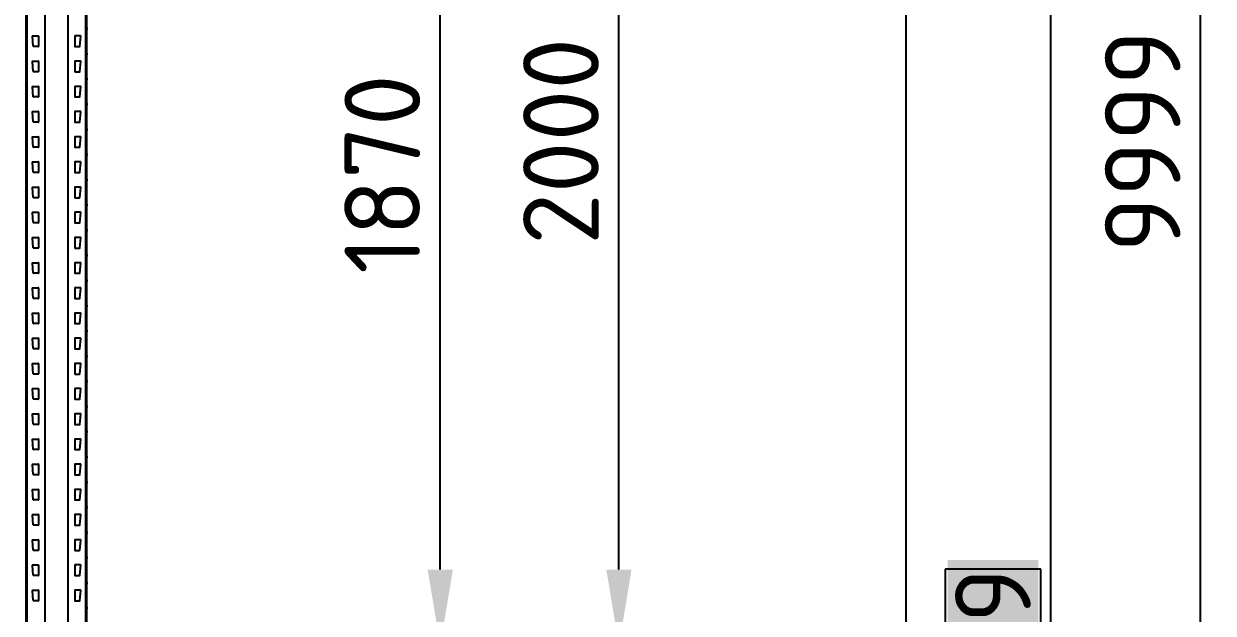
# Model space of a CAD drawing. Header units: millimetres. Extents: x 2140 to 223837, y 2113 to 170313.
# Drawn here: x 179565 to 181923, y 113785 to 114955 of the extents above; entities that cross this region are included whole.
import ezdxf

# ---------------------------------------------------------------- set-up
doc = ezdxf.new("R2010")
doc.units = ezdxf.units.MM
doc.layers.add('0_ANNOT_Dimensions', color=7, linetype='Continuous')
doc.layers.add('2.Стойка', color=7, linetype='Continuous')
doc.styles.get("Standard").update_dxf_attribs({"font": 'isocpeur.ttf'})
doc.dimstyles.new('150', dxfattribs={"dimtxt": 150, "dimasz": 150, "dimexe": 1, "dimexo": 10, "dimgap": 40, "dimtad": 1, "dimdec": 0, "dimzin": 0, "dimdsep": 46, "dimtxsty": 'Standard', "dimcen": 0.09, "dimadec": 0, "dimazin": 0, "dimtfac": 1, "dimtdec": 0, "dimtofl": 0, "dimtmove": 0, "dimatfit": 3, "dimfxl": 1, "dimtolj": 1, "dimtzin": 0, "dimarcsym": 0})
doc.dimstyles.new('150 (цвет)', dxfattribs={"dimtxt": 150, "dimasz": 150, "dimexe": 1, "dimexo": 10, "dimgap": -20, "dimtad": 1, "dimdec": 0, "dimzin": 0, "dimdsep": 46, "dimtxsty": 'Standard', "dimcen": 0.09, "dimadec": 0, "dimazin": 0, "dimtfac": 1, "dimtdec": 0, "dimtofl": 0, "dimtmove": 0, "dimatfit": 3, "dimfxl": 1, "dimtfill": 2, "dimtfillclr": 2, "dimtolj": 1, "dimtzin": 0, "dimarcsym": 0})

# ---------------------------------------------------------------- blocks, each defined once
blk = doc.blocks.new('*U494')
at = {"layer": '2.Стойка', "color": 0, "linetype": 'ByBlock'}
for p, q in [((-120, 0), (-120, 12200)), ((-118, 0), (-118, 12200)), ((-82.7, 0), (-82.7, 12200)), ((-37.3, 0), (-37.3, 12200)), ((-2, 0), (-2, 12200)), ((0, 0), (0, 12200)), ((-122, 5215), (-118, 5215)), ((-120, 5220.5), (-118, 5220.5)), ((0, 5220.5), (-2, 5220.5)), ((2, 5215), (-2, 5215)), ((-120, 5209.5), (-118, 5209.5)), ((-106.1, 5180.5), (-108, 5200.5)), ((-107.5, 5201), (-96.5, 5201)), ((-96, 5200.5), (-96, 5180.5)), ((-24, 5200.5), (-24, 5180.5)), ((-12.5, 5201), (-23.5, 5201)), ((-13.9, 5180.5), (-12, 5200.5)), ((0, 5209.5), (-2, 5209.5)), ((-120, 5170.5), (-118, 5170.5)), ((-96.5, 5180), (-105.6, 5180)), ((-23.5, 5180), (-14.4, 5180)), ((0, 5170.5), (-2, 5170.5)), ((-122, 5165), (-118, 5165)), ((-120, 5159.5), (-118, 5159.5)), ((-106.1, 5130.5), (-108, 5150.5)), ((-107.5, 5151), (-96.5, 5151)), ((-96, 5150.5), (-96, 5130.5)), ((-24, 5150.5), (-24, 5130.5)), ((-12.5, 5151), (-23.5, 5151)), ((-13.9, 5130.5), (-12, 5150.5)), ((2, 5165), (-2, 5165)), ((0, 5159.5), (-2, 5159.5)), ((-120, 5120.5), (-118, 5120.5)), ((-96.5, 5130), (-105.6, 5130)), ((-23.5, 5130), (-14.4, 5130)), ((0, 5120.5), (-2, 5120.5)), ((-122, 5115), (-118, 5115)), ((-120, 5109.5), (-118, 5109.5)), ((-106.1, 5080.5), (-108, 5100.5)), ((-107.5, 5101), (-96.5, 5101)), ((-96, 5100.5), (-96, 5080.5)), ((-24, 5100.5), (-24, 5080.5)), ((-12.5, 5101), (-23.5, 5101)), ((-13.9, 5080.5), (-12, 5100.5)), ((2, 5115), (-2, 5115)), ((0, 5109.5), (-2, 5109.5)), ((-96.5, 5080), (-105.6, 5080)), ((-23.5, 5080), (-14.4, 5080)), ((-122, 5065), (-118, 5065)), ((-120, 5070.5), (-118, 5070.5)), ((-120, 5059.5), (-118, 5059.5)), ((-106.1, 5030.5), (-108, 5050.5)), ((-107.5, 5051), (-96.5, 5051)), ((-96, 5050.5), (-96, 5030.5)), ((-24, 5050.5), (-24, 5030.5)), ((-12.5, 5051), (-23.5, 5051)), ((-13.9, 5030.5), (-12, 5050.5)), ((0, 5070.5), (-2, 5070.5)), ((2, 5065), (-2, 5065)), ((0, 5059.5), (-2, 5059.5)), ((-96.5, 5030), (-105.6, 5030)), ((-23.5, 5030), (-14.4, 5030)), ((-122, 5015), (-118, 5015)), ((-120, 5020.5), (-118, 5020.5)), ((-120, 5009.5), (-118, 5009.5)), ((-106.1, 4980.5), (-108, 5000.5)), ((-107.5, 5001), (-96.5, 5001)), ((-96, 5000.5), (-96, 4980.5)), ((-24, 5000.5), (-24, 4980.5)), ((-12.5, 5001), (-23.5, 5001)), ((-13.9, 4980.5), (-12, 5000.5)), ((0, 5020.5), (-2, 5020.5)), ((2, 5015), (-2, 5015)), ((0, 5009.5), (-2, 5009.5)), ((-96.5, 4980), (-105.6, 4980)), ((-23.5, 4980), (-14.4, 4980)), ((-122, 4965), (-118, 4965)), ((-120, 4970.5), (-118, 4970.5)), ((-120, 4959.5), (-118, 4959.5)), ((0, 4970.5), (-2, 4970.5)), ((2, 4965), (-2, 4965)), ((0, 4959.5), (-2, 4959.5)), ((-106.1, 4930.5), (-108, 4950.5)), ((-107.5, 4951), (-96.5, 4951)), ((-96.5, 4930), (-105.6, 4930)), ((-96, 4950.5), (-96, 4930.5)), ((-24, 4950.5), (-24, 4930.5)), ((-12.5, 4951), (-23.5, 4951)), ((-23.5, 4930), (-14.4, 4930)), ((-13.9, 4930.5), (-12, 4950.5)), ((-122, 4915), (-118, 4915)), ((-120, 4920.5), (-118, 4920.5)), ((-120, 4909.5), (-118, 4909.5)), ((0, 4920.5), (-2, 4920.5)), ((2, 4915), (-2, 4915)), ((0, 4909.5), (-2, 4909.5)), ((-106.1, 4880.5), (-108, 4900.5)), ((-107.5, 4901), (-96.5, 4901)), ((-96, 4900.5), (-96, 4880.5)), ((-24, 4900.5), (-24, 4880.5)), ((-12.5, 4901), (-23.5, 4901)), ((-13.9, 4880.5), (-12, 4900.5)), ((-122, 4865), (-118, 4865)), ((-120, 4870.5), (-118, 4870.5)), ((-120, 4859.5), (-118, 4859.5)), ((-96.5, 4880), (-105.6, 4880)), ((-23.5, 4880), (-14.4, 4880)), ((0, 4870.5), (-2, 4870.5)), ((2, 4865), (-2, 4865)), ((0, 4859.5), (-2, 4859.5)), ((-106.1, 4830.5), (-108, 4850.5)), ((-107.5, 4851), (-96.5, 4851)), ((-96, 4850.5), (-96, 4830.5)), ((-24, 4850.5), (-24, 4830.5)), ((-12.5, 4851), (-23.5, 4851)), ((-13.9, 4830.5), (-12, 4850.5)), ((-122, 4815), (-118, 4815)), ((-120, 4820.5), (-118, 4820.5)), ((-96.5, 4830), (-105.6, 4830)), ((-23.5, 4830), (-14.4, 4830)), ((0, 4820.5), (-2, 4820.5)), ((2, 4815), (-2, 4815)), ((-120, 4809.5), (-118, 4809.5)), ((-106.1, 4780.5), (-108, 4800.5)), ((-107.5, 4801), (-96.5, 4801)), ((-96, 4800.5), (-96, 4780.5)), ((-24, 4800.5), (-24, 4780.5)), ((-12.5, 4801), (-23.5, 4801)), ((-13.9, 4780.5), (-12, 4800.5)), ((0, 4809.5), (-2, 4809.5)), ((-122, 4765), (-118, 4765)), ((-120, 4770.5), (-118, 4770.5)), ((-96.5, 4780), (-105.6, 4780)), ((-23.5, 4780), (-14.4, 4780)), ((0, 4770.5), (-2, 4770.5)), ((2, 4765), (-2, 4765)), ((-120, 4759.5), (-118, 4759.5)), ((-106.1, 4730.5), (-108, 4750.5)), ((-107.5, 4751), (-96.5, 4751)), ((-96, 4750.5), (-96, 4730.5)), ((-24, 4750.5), (-24, 4730.5)), ((-12.5, 4751), (-23.5, 4751)), ((-13.9, 4730.5), (-12, 4750.5)), ((0, 4759.5), (-2, 4759.5)), ((-120, 4720.5), (-118, 4720.5)), ((-96.5, 4730), (-105.6, 4730)), ((-23.5, 4730), (-14.4, 4730)), ((0, 4720.5), (-2, 4720.5)), ((-122, 4715), (-118, 4715)), ((-120, 4709.5), (-118, 4709.5)), ((-106.1, 4680.5), (-108, 4700.5)), ((-107.5, 4701), (-96.5, 4701)), ((-96, 4700.5), (-96, 4680.5)), ((-24, 4700.5), (-24, 4680.5)), ((-12.5, 4701), (-23.5, 4701)), ((-13.9, 4680.5), (-12, 4700.5)), ((2, 4715), (-2, 4715)), ((0, 4709.5), (-2, 4709.5)), ((-120, 4670.5), (-118, 4670.5)), ((-96.5, 4680), (-105.6, 4680)), ((-23.5, 4680), (-14.4, 4680)), ((0, 4670.5), (-2, 4670.5)), ((-122, 4665), (-118, 4665)), ((-120, 4659.5), (-118, 4659.5)), ((-106.1, 4630.5), (-108, 4650.5)), ((-107.5, 4651), (-96.5, 4651)), ((-96, 4650.5), (-96, 4630.5)), ((-24, 4650.5), (-24, 4630.5)), ((-12.5, 4651), (-23.5, 4651)), ((-13.9, 4630.5), (-12, 4650.5)), ((2, 4665), (-2, 4665)), ((0, 4659.5), (-2, 4659.5)), ((-96.5, 4630), (-105.6, 4630)), ((-23.5, 4630), (-14.4, 4630)), ((-122, 4615), (-118, 4615)), ((-120, 4620.5), (-118, 4620.5)), ((-120, 4609.5), (-118, 4609.5)), ((-106.1, 4580.5), (-108, 4600.5)), ((-107.5, 4601), (-96.5, 4601)), ((-96, 4600.5), (-96, 4580.5)), ((-24, 4600.5), (-24, 4580.5)), ((-12.5, 4601), (-23.5, 4601)), ((-13.9, 4580.5), (-12, 4600.5)), ((0, 4620.5), (-2, 4620.5)), ((2, 4615), (-2, 4615)), ((0, 4609.5), (-2, 4609.5)), ((-96.5, 4580), (-105.6, 4580)), ((-23.5, 4580), (-14.4, 4580)), ((-122, 4565), (-118, 4565)), ((-120, 4570.5), (-118, 4570.5)), ((-120, 4559.5), (-118, 4559.5)), ((0, 4570.5), (-2, 4570.5)), ((2, 4565), (-2, 4565)), ((0, 4559.5), (-2, 4559.5)), ((-106.1, 4530.5), (-108, 4550.5)), ((-107.5, 4551), (-96.5, 4551)), ((-96.5, 4530), (-105.6, 4530)), ((-96, 4550.5), (-96, 4530.5)), ((-24, 4550.5), (-24, 4530.5)), ((-12.5, 4551), (-23.5, 4551)), ((-23.5, 4530), (-14.4, 4530)), ((-13.9, 4530.5), (-12, 4550.5)), ((-122, 4515), (-118, 4515)), ((-120, 4520.5), (-118, 4520.5)), ((-120, 4509.5), (-118, 4509.5)), ((0, 4520.5), (-2, 4520.5)), ((2, 4515), (-2, 4515)), ((0, 4509.5), (-2, 4509.5)), ((-106.1, 4480.5), (-108, 4500.5)), ((-107.5, 4501), (-96.5, 4501)), ((-96, 4500.5), (-96, 4480.5)), ((-24, 4500.5), (-24, 4480.5)), ((-12.5, 4501), (-23.5, 4501)), ((-13.9, 4480.5), (-12, 4500.5)), ((-122, 4465), (-118, 4465)), ((-120, 4470.5), (-118, 4470.5)), ((-120, 4459.5), (-118, 4459.5)), ((-96.5, 4480), (-105.6, 4480)), ((-23.5, 4480), (-14.4, 4480)), ((0, 4470.5), (-2, 4470.5)), ((2, 4465), (-2, 4465)), ((0, 4459.5), (-2, 4459.5)), ((-106.1, 4430.5), (-108, 4450.5)), ((-107.5, 4451), (-96.5, 4451)), ((-96, 4450.5), (-96, 4430.5)), ((-24, 4450.5), (-24, 4430.5)), ((-12.5, 4451), (-23.5, 4451)), ((-13.9, 4430.5), (-12, 4450.5)), ((-122, 4415), (-118, 4415)), ((-120, 4420.5), (-118, 4420.5)), ((-96.5, 4430), (-105.6, 4430)), ((-23.5, 4430), (-14.4, 4430)), ((0, 4420.5), (-2, 4420.5)), ((2, 4415), (-2, 4415)), ((-120, 4409.5), (-118, 4409.5)), ((-106.1, 4380.5), (-108, 4400.5)), ((-107.5, 4401), (-96.5, 4401)), ((-96, 4400.5), (-96, 4380.5)), ((-24, 4400.5), (-24, 4380.5)), ((-12.5, 4401), (-23.5, 4401)), ((-13.9, 4380.5), (-12, 4400.5)), ((0, 4409.5), (-2, 4409.5)), ((-122, 4365), (-118, 4365)), ((-120, 4370.5), (-118, 4370.5)), ((-96.5, 4380), (-105.6, 4380)), ((-23.5, 4380), (-14.4, 4380)), ((0, 4370.5), (-2, 4370.5)), ((2, 4365), (-2, 4365)), ((-120, 4359.5), (-118, 4359.5)), ((-106.1, 4330.5), (-108, 4350.5)), ((-107.5, 4351), (-96.5, 4351)), ((-96, 4350.5), (-96, 4330.5)), ((-24, 4350.5), (-24, 4330.5)), ((-12.5, 4351), (-23.5, 4351)), ((-13.9, 4330.5), (-12, 4350.5)), ((0, 4359.5), (-2, 4359.5)), ((-120, 4320.5), (-118, 4320.5)), ((-96.5, 4330), (-105.6, 4330)), ((-23.5, 4330), (-14.4, 4330)), ((0, 4320.5), (-2, 4320.5)), ((-122, 4315), (-118, 4315)), ((-120, 4309.5), (-118, 4309.5)), ((-106.1, 4280.5), (-108, 4300.5)), ((-107.5, 4301), (-96.5, 4301)), ((-96, 4300.5), (-96, 4280.5)), ((-24, 4300.5), (-24, 4280.5)), ((-12.5, 4301), (-23.5, 4301)), ((-13.9, 4280.5), (-12, 4300.5)), ((2, 4315), (-2, 4315)), ((0, 4309.5), (-2, 4309.5)), ((-120, 4270.5), (-118, 4270.5)), ((-96.5, 4280), (-105.6, 4280)), ((-23.5, 4280), (-14.4, 4280)), ((0, 4270.5), (-2, 4270.5)), ((-122, 4265), (-118, 4265)), ((-120, 4259.5), (-118, 4259.5)), ((-106.1, 4230.5), (-108, 4250.5)), ((-107.5, 4251), (-96.5, 4251)), ((-96, 4250.5), (-96, 4230.5)), ((-24, 4250.5), (-24, 4230.5)), ((-12.5, 4251), (-23.5, 4251)), ((-13.9, 4230.5), (-12, 4250.5)), ((2, 4265), (-2, 4265)), ((0, 4259.5), (-2, 4259.5)), ((-96.5, 4230), (-105.6, 4230)), ((-23.5, 4230), (-14.4, 4230)), ((-122, 4215), (-118, 4215)), ((-120, 4220.5), (-118, 4220.5)), ((-120, 4209.5), (-118, 4209.5)), ((-106.1, 4180.5), (-108, 4200.5)), ((-107.5, 4201), (-96.5, 4201)), ((-96, 4200.5), (-96, 4180.5)), ((-24, 4200.5), (-24, 4180.5)), ((-12.5, 4201), (-23.5, 4201)), ((-13.9, 4180.5), (-12, 4200.5)), ((0, 4220.5), (-2, 4220.5)), ((2, 4215), (-2, 4215)), ((0, 4209.5), (-2, 4209.5)), ((-96.5, 4180), (-105.6, 4180)), ((-23.5, 4180), (-14.4, 4180)), ((-122, 4165), (-118, 4165)), ((-120, 4170.5), (-118, 4170.5)), ((-120, 4159.5), (-118, 4159.5)), ((0, 4170.5), (-2, 4170.5)), ((2, 4165), (-2, 4165)), ((0, 4159.5), (-2, 4159.5)), ((-106.1, 4130.5), (-108, 4150.5)), ((-107.5, 4151), (-96.5, 4151)), ((-96.5, 4130), (-105.6, 4130)), ((-96, 4150.5), (-96, 4130.5)), ((-24, 4150.5), (-24, 4130.5)), ((-12.5, 4151), (-23.5, 4151)), ((-23.5, 4130), (-14.4, 4130)), ((-13.9, 4130.5), (-12, 4150.5)), ((-122, 4115), (-118, 4115)), ((-120, 4120.5), (-118, 4120.5)), ((-120, 4109.5), (-118, 4109.5)), ((0, 4120.5), (-2, 4120.5)), ((2, 4115), (-2, 4115)), ((0, 4109.5), (-2, 4109.5)), ((-106.1, 4080.5), (-108, 4100.5)), ((-107.5, 4101), (-96.5, 4101)), ((-96, 4100.5), (-96, 4080.5)), ((-24, 4100.5), (-24, 4080.5)), ((-12.5, 4101), (-23.5, 4101)), ((-13.9, 4080.5), (-12, 4100.5)), ((-122, 4065), (-118, 4065)), ((-120, 4070.5), (-118, 4070.5)), ((-120, 4059.5), (-118, 4059.5)), ((-96.5, 4080), (-105.6, 4080)), ((-23.5, 4080), (-14.4, 4080)), ((0, 4070.5), (-2, 4070.5)), ((2, 4065), (-2, 4065)), ((0, 4059.5), (-2, 4059.5))]:
    blk.add_line(p, q, dxfattribs=at)
for centre, start, end in [((-107.5, 5200.5), 90, 185.4403), ((-96.5, 5200.5), 0, 90), ((-23.5, 5200.5), 90, 180), ((-12.5, 5200.5), 354.5597, 90), ((-105.6, 5180.5), 185.4403, 270), ((-96.5, 5180.5), 270, 0), ((-23.5, 5180.5), 180, 270), ((-14.4, 5180.5), 270, 354.5597), ((-107.5, 5150.5), 90, 185.4403), ((-96.5, 5150.5), 0, 90), ((-23.5, 5150.5), 90, 180), ((-12.5, 5150.5), 354.5597, 90), ((-105.6, 5130.5), 185.4403, 270), ((-96.5, 5130.5), 270, 0), ((-23.5, 5130.5), 180, 270), ((-14.4, 5130.5), 270, 354.5597), ((-107.5, 5100.5), 90, 185.4403), ((-96.5, 5100.5), 0, 90), ((-23.5, 5100.5), 90, 180), ((-12.5, 5100.5), 354.5597, 90), ((-105.6, 5080.5), 185.4403, 270), ((-96.5, 5080.5), 270, 0), ((-23.5, 5080.5), 180, 270), ((-14.4, 5080.5), 270, 354.5597), ((-107.5, 5050.5), 90, 185.4403), ((-96.5, 5050.5), 0, 90), ((-23.5, 5050.5), 90, 180), ((-12.5, 5050.5), 354.5597, 90), ((-105.6, 5030.5), 185.4403, 270), ((-96.5, 5030.5), 270, 0), ((-23.5, 5030.5), 180, 270), ((-14.4, 5030.5), 270, 354.5597), ((-107.5, 5000.5), 90, 185.4403), ((-96.5, 5000.5), 0, 90), ((-23.5, 5000.5), 90, 180), ((-12.5, 5000.5), 354.5597, 90), ((-105.6, 4980.5), 185.4403, 270), ((-96.5, 4980.5), 270, 0), ((-23.5, 4980.5), 180, 270), ((-14.4, 4980.5), 270, 354.5597), ((-107.5, 4950.5), 90, 185.4403), ((-105.6, 4930.5), 185.4403, 270), ((-96.5, 4950.5), 0, 90), ((-96.5, 4930.5), 270, 0), ((-23.5, 4950.5), 90, 180), ((-23.5, 4930.5), 180, 270), ((-14.4, 4930.5), 270, 354.5597), ((-12.5, 4950.5), 354.5597, 90), ((-107.5, 4900.5), 90, 185.4403), ((-96.5, 4900.5), 0, 90), ((-23.5, 4900.5), 90, 180), ((-12.5, 4900.5), 354.5597, 90), ((-105.6, 4880.5), 185.4403, 270), ((-96.5, 4880.5), 270, 0), ((-23.5, 4880.5), 180, 270), ((-14.4, 4880.5), 270, 354.5597), ((-107.5, 4850.5), 90, 185.4403), ((-96.5, 4850.5), 0, 90), ((-23.5, 4850.5), 90, 180), ((-12.5, 4850.5), 354.5597, 90), ((-105.6, 4830.5), 185.4403, 270), ((-96.5, 4830.5), 270, 0), ((-23.5, 4830.5), 180, 270), ((-14.4, 4830.5), 270, 354.5597), ((-107.5, 4800.5), 90, 185.4403), ((-96.5, 4800.5), 0, 90), ((-23.5, 4800.5), 90, 180), ((-12.5, 4800.5), 354.5597, 90), ((-105.6, 4780.5), 185.4403, 270), ((-96.5, 4780.5), 270, 0), ((-23.5, 4780.5), 180, 270), ((-14.4, 4780.5), 270, 354.5597), ((-107.5, 4750.5), 90, 185.4403), ((-96.5, 4750.5), 0, 90), ((-23.5, 4750.5), 90, 180), ((-12.5, 4750.5), 354.5597, 90), ((-105.6, 4730.5), 185.4403, 270), ((-96.5, 4730.5), 270, 0), ((-23.5, 4730.5), 180, 270), ((-14.4, 4730.5), 270, 354.5597), ((-107.5, 4700.5), 90, 185.4403), ((-96.5, 4700.5), 0, 90), ((-23.5, 4700.5), 90, 180), ((-12.5, 4700.5), 354.5597, 90), ((-105.6, 4680.5), 185.4403, 270), ((-96.5, 4680.5), 270, 0), ((-23.5, 4680.5), 180, 270), ((-14.4, 4680.5), 270, 354.5597), ((-107.5, 4650.5), 90, 185.4403), ((-96.5, 4650.5), 0, 90), ((-23.5, 4650.5), 90, 180), ((-12.5, 4650.5), 354.5597, 90), ((-105.6, 4630.5), 185.4403, 270), ((-96.5, 4630.5), 270, 0), ((-23.5, 4630.5), 180, 270), ((-14.4, 4630.5), 270, 354.5597), ((-107.5, 4600.5), 90, 185.4403), ((-96.5, 4600.5), 0, 90), ((-23.5, 4600.5), 90, 180), ((-12.5, 4600.5), 354.5597, 90), ((-105.6, 4580.5), 185.4403, 270), ((-96.5, 4580.5), 270, 0), ((-23.5, 4580.5), 180, 270), ((-14.4, 4580.5), 270, 354.5597), ((-107.5, 4550.5), 90, 185.4403), ((-105.6, 4530.5), 185.4403, 270), ((-96.5, 4550.5), 0, 90), ((-96.5, 4530.5), 270, 0), ((-23.5, 4550.5), 90, 180), ((-23.5, 4530.5), 180, 270), ((-14.4, 4530.5), 270, 354.5597), ((-12.5, 4550.5), 354.5597, 90), ((-107.5, 4500.5), 90, 185.4403), ((-96.5, 4500.5), 0, 90), ((-23.5, 4500.5), 90, 180), ((-12.5, 4500.5), 354.5597, 90), ((-105.6, 4480.5), 185.4403, 270), ((-96.5, 4480.5), 270, 0), ((-23.5, 4480.5), 180, 270), ((-14.4, 4480.5), 270, 354.5597), ((-107.5, 4450.5), 90, 185.4403), ((-96.5, 4450.5), 0, 90), ((-23.5, 4450.5), 90, 180), ((-12.5, 4450.5), 354.5597, 90), ((-105.6, 4430.5), 185.4403, 270), ((-96.5, 4430.5), 270, 0), ((-23.5, 4430.5), 180, 270), ((-14.4, 4430.5), 270, 354.5597), ((-107.5, 4400.5), 90, 185.4403), ((-96.5, 4400.5), 0, 90), ((-23.5, 4400.5), 90, 180), ((-12.5, 4400.5), 354.5597, 90), ((-105.6, 4380.5), 185.4403, 270), ((-96.5, 4380.5), 270, 0), ((-23.5, 4380.5), 180, 270), ((-14.4, 4380.5), 270, 354.5597), ((-107.5, 4350.5), 90, 185.4403), ((-96.5, 4350.5), 0, 90), ((-23.5, 4350.5), 90, 180), ((-12.5, 4350.5), 354.5597, 90), ((-105.6, 4330.5), 185.4403, 270), ((-96.5, 4330.5), 270, 0), ((-23.5, 4330.5), 180, 270), ((-14.4, 4330.5), 270, 354.5597), ((-107.5, 4300.5), 90, 185.4403), ((-96.5, 4300.5), 0, 90), ((-23.5, 4300.5), 90, 180), ((-12.5, 4300.5), 354.5597, 90), ((-105.6, 4280.5), 185.4403, 270), ((-96.5, 4280.5), 270, 0), ((-23.5, 4280.5), 180, 270), ((-14.4, 4280.5), 270, 354.5597), ((-107.5, 4250.5), 90, 185.4403), ((-96.5, 4250.5), 0, 90), ((-23.5, 4250.5), 90, 180), ((-12.5, 4250.5), 354.5597, 90), ((-105.6, 4230.5), 185.4403, 270), ((-96.5, 4230.5), 270, 0), ((-23.5, 4230.5), 180, 270), ((-14.4, 4230.5), 270, 354.5597), ((-107.5, 4200.5), 90, 185.4403), ((-96.5, 4200.5), 0, 90), ((-23.5, 4200.5), 90, 180), ((-12.5, 4200.5), 354.5597, 90), ((-105.6, 4180.5), 185.4403, 270), ((-96.5, 4180.5), 270, 0), ((-23.5, 4180.5), 180, 270), ((-14.4, 4180.5), 270, 354.5597), ((-107.5, 4150.5), 90, 185.4403), ((-105.6, 4130.5), 185.4403, 270), ((-96.5, 4150.5), 0, 90), ((-96.5, 4130.5), 270, 0), ((-23.5, 4150.5), 90, 180), ((-23.5, 4130.5), 180, 270), ((-14.4, 4130.5), 270, 354.5597), ((-12.5, 4150.5), 354.5597, 90), ((-107.5, 4100.5), 90, 185.4403), ((-96.5, 4100.5), 0, 90), ((-23.5, 4100.5), 90, 180), ((-12.5, 4100.5), 354.5597, 90), ((-105.6, 4080.5), 185.4403, 270), ((-96.5, 4080.5), 270, 0), ((-23.5, 4080.5), 180, 270), ((-14.4, 4080.5), 270, 354.5597)]:
    blk.add_arc(centre, 0.5, start, end, dxfattribs=at)
blk = doc.blocks.new('*D1141')
at = {"layer": '0_ANNOT_Dimensions', "color": 0, "lineweight": -2, "transparency": 16777216}
for p, q in [((179574.6, 115721.3), (181315.7, 115721.3)), ((181314.7, 109872.5), (181314.7, 115571.3)), ((180239.2, 109722.5), (181315.7, 109722.5))]:
    blk.add_line(p, q, dxfattribs=at)
at = {"layer": '0_ANNOT_Dimensions', "color": 0, "transparency": 16777216}
for points in [[(181289.7, 115571.3), (181339.7, 115571.3), (181314.7, 115721.3)], [(181289.7, 109872.5), (181339.7, 109872.5), (181314.7, 109722.5)]]:
    blk.add_solid(points, dxfattribs=at)
at = {"layer": 'Defpoints', "color": 0, "transparency": 16777216}
for p in [(179564.6, 115721.3), (181314.7, 115721.3), (180229.2, 109722.5)]:
    blk.add_point(p, dxfattribs=at)
at = {"layer": '0_ANNOT_Dimensions', "color": 0, "transparency": 16777216, "insert": (181199.7, 112721.9), "char_height": 150, "attachment_point": 5, "rotation": 90}
blk.add_mtext('\\A1;5999', dxfattribs=at)
blk = doc.blocks.new('*D1142')
at = {"layer": '0_ANNOT_Dimensions', "color": 0, "lineweight": -2, "transparency": 16777216}
for p, q in [((179574.6, 117591.3), (181602.4, 117591.3)), ((181601.4, 109872.5), (181601.4, 117441.3)), ((181581.4, 113871.9), (181391.4, 113871.9)), ((181391.4, 113871.9), (181391.4, 113441.9)), ((181581.4, 113441.9), (181581.4, 113871.9)), ((181391.4, 113441.9), (181581.4, 113441.9)), ((179712.6, 109722.5), (181602.4, 109722.5))]:
    blk.add_line(p, q, dxfattribs=at)
at = {"layer": '0_ANNOT_Dimensions', "color": 0, "transparency": 16777216}
for points in [[(181576.4, 117441.3), (181626.4, 117441.3), (181601.4, 117591.3)], [(181576.4, 109872.5), (181626.4, 109872.5), (181601.4, 109722.5)]]:
    blk.add_solid(points, dxfattribs=at)
at = {"layer": 'Defpoints', "color": 0, "transparency": 16777216}
for p in [(179564.6, 117591.3), (181601.4, 117591.3), (179702.6, 109722.5)]:
    blk.add_point(p, dxfattribs=at)
at = {"layer": '0_ANNOT_Dimensions', "color": 0, "transparency": 16777216, "insert": (181486.4, 113656.9), "char_height": 150, "attachment_point": 5, "rotation": 90, "bg_fill": 1, "box_fill_scale": 1.1, "bg_fill_color": 2, "bg_fill_transparency": 0}
blk.add_mtext('\\A1;7869', dxfattribs=at)
blk = doc.blocks.new('*D1143')
at = {"layer": '0_ANNOT_Dimensions', "color": 0, "lineweight": -2, "transparency": 16777216}
for p, q in [((179574.6, 119721.3), (181899.3, 119721.3)), ((181898.3, 109872.5), (181898.3, 119571.3)), ((179712.6, 109722.5), (181899.3, 109722.5))]:
    blk.add_line(p, q, dxfattribs=at)
at = {"layer": '0_ANNOT_Dimensions', "color": 0, "transparency": 16777216}
for points in [[(181873.3, 119571.3), (181923.3, 119571.3), (181898.3, 119721.3)], [(181873.3, 109872.5), (181923.3, 109872.5), (181898.3, 109722.5)]]:
    blk.add_solid(points, dxfattribs=at)
at = {"layer": 'Defpoints', "color": 0, "transparency": 16777216}
for p in [(179564.6, 119721.3), (181898.3, 119721.3), (179702.6, 109722.5)]:
    blk.add_point(p, dxfattribs=at)
at = {"layer": '0_ANNOT_Dimensions', "color": 0, "transparency": 16777216, "insert": (181783.3, 114721.9), "char_height": 150, "attachment_point": 5, "rotation": 90}
blk.add_mtext('\\A1;9999', dxfattribs=at)
blk = doc.blocks.new('*D1131')
at = {"layer": '0_ANNOT_Dimensions', "color": 0, "lineweight": -2, "transparency": 16777216}
for p, q in [((179574.6, 115591.3), (180391.5, 115591.3)), ((180390.5, 113871.3), (180390.5, 115441.3)), ((179574.6, 113721.3), (180391.5, 113721.3))]:
    blk.add_line(p, q, dxfattribs=at)
at = {"layer": '0_ANNOT_Dimensions', "color": 0, "transparency": 16777216}
for points in [[(180365.5, 115441.3), (180415.5, 115441.3), (180390.5, 115591.3)], [(180365.5, 113871.3), (180415.5, 113871.3), (180390.5, 113721.3)]]:
    blk.add_solid(points, dxfattribs=at)
at = {"layer": 'Defpoints', "color": 0, "transparency": 16777216}
for p in [(179564.6, 115591.3), (180390.5, 115591.3), (179564.6, 113721.3)]:
    blk.add_point(p, dxfattribs=at)
at = {"layer": '0_ANNOT_Dimensions', "color": 0, "transparency": 16777216, "insert": (180275.5, 114656.3), "char_height": 150, "attachment_point": 5, "rotation": 90}
blk.add_mtext('\\A1;1870', dxfattribs=at)
blk = doc.blocks.new('*D1132')
at = {"layer": '0_ANNOT_Dimensions', "color": 0, "lineweight": -2, "transparency": 16777216}
for p, q in [((179574.6, 115721.3), (180745.8, 115721.3)), ((180744.8, 113871.3), (180744.8, 115571.3)), ((179574.6, 113721.3), (180745.8, 113721.3))]:
    blk.add_line(p, q, dxfattribs=at)
at = {"layer": '0_ANNOT_Dimensions', "color": 0, "transparency": 16777216}
for points in [[(180719.8, 115571.3), (180769.8, 115571.3), (180744.8, 115721.3)], [(180719.8, 113871.3), (180769.8, 113871.3), (180744.8, 113721.3)]]:
    blk.add_solid(points, dxfattribs=at)
at = {"layer": 'Defpoints', "color": 0, "transparency": 16777216}
for p in [(179564.6, 115721.3), (180744.8, 115721.3), (179564.6, 113721.3)]:
    blk.add_point(p, dxfattribs=at)
at = {"layer": '0_ANNOT_Dimensions', "color": 0, "transparency": 16777216, "insert": (180629.8, 114721.3), "char_height": 150, "attachment_point": 5, "rotation": 90}
blk.add_mtext('\\A1;2000', dxfattribs=at)

msp = doc.modelspace()

# ---------------------------------------------------------------- block references
at = {"layer": '2.Стойка', "color": 0}
msp.add_blockref('*U494', (179689.6, 109729.5), dxfattribs=at)

# ---------------------------------------------------------------- dimensions: what is measured, and where the dimension line sits
at = {"layer": '0_ANNOT_Dimensions'}
for base, p1, p2, picture, middle in [((181898.3, 119721.3), (179702.6, 109722.5), (179564.6, 119721.3), '*D1143', (181783.3, 114721.9)), ((181314.7, 115721.3), (180229.2, 109722.5), (179564.6, 115721.3), '*D1141', (181199.7, 112721.9)), ((180744.8, 115721.3), (179564.6, 113721.3), (179564.6, 115721.3), '*D1132', (180629.8, 114721.3))]:
    dim = msp.add_linear_dim(base=base, p1=p1, p2=p2, angle=90, dimstyle='150', dxfattribs=at)
    dim.commit()
    dim.dimension.update_dxf_attribs({"geometry": picture, "text_midpoint": middle})
at = {"layer": '0_ANNOT_Dimensions', "color": 6}
dim = msp.add_linear_dim(base=(181601.4, 117591.3), p1=(179702.6, 109722.5), p2=(179564.6, 117591.3), angle=90, dimstyle='150 (цвет)', dxfattribs=at)
dim.commit()
dim.dimension.update_dxf_attribs({"geometry": '*D1142', "text_midpoint": (181486.4, 113656.9)})
at = {"layer": '0_ANNOT_Dimensions', "color": 1}
dim = msp.add_linear_dim(base=(180390.5, 115591.3), p1=(179564.6, 113721.3), p2=(179564.6, 115591.3), angle=90, dimstyle='150', dxfattribs=at)
dim.commit()
dim.dimension.update_dxf_attribs({"geometry": '*D1131', "text_midpoint": (180275.5, 114656.3)})

doc.saveas('drawing.dxf')
